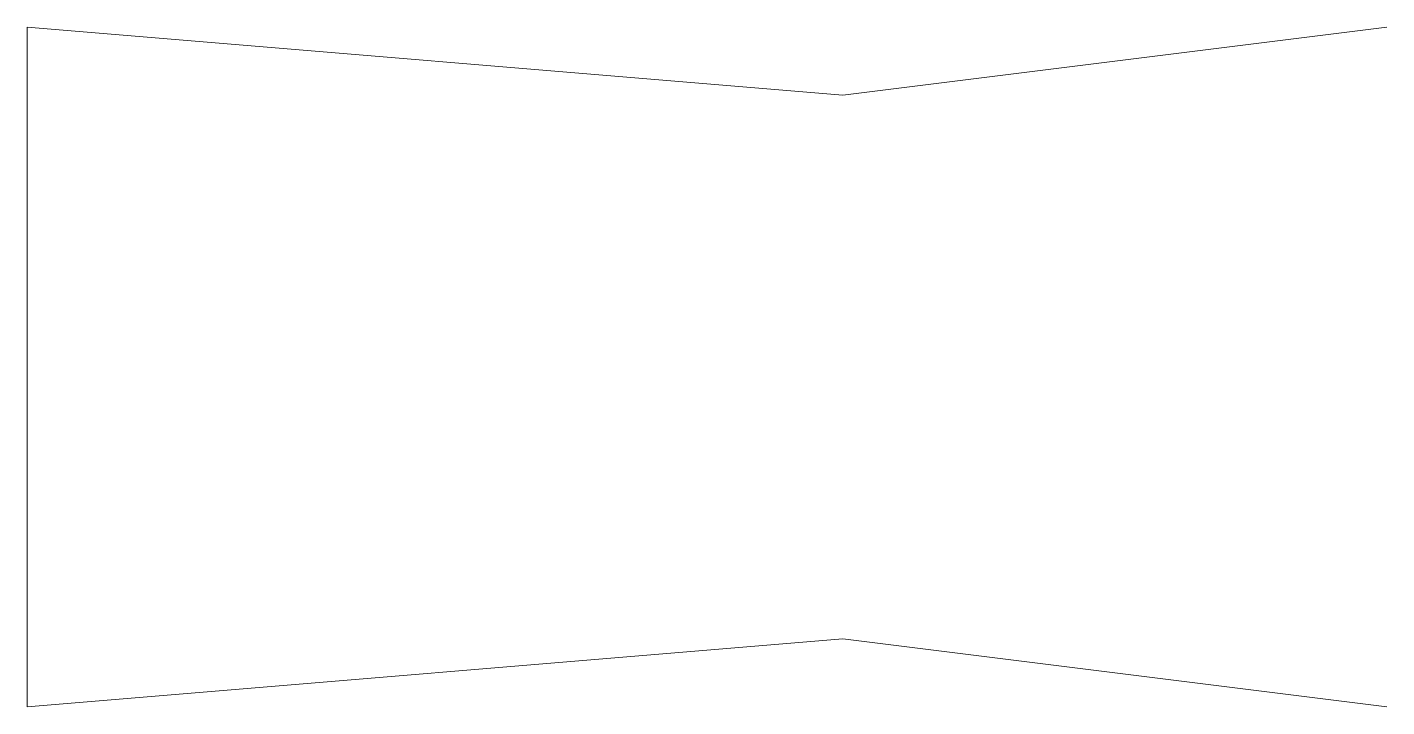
# Model space of a CAD drawing. Extents: x -6 to 4, y -2.5 to 2.5.
import ezdxf

# ---------------------------------------------------------------- set-up
doc = ezdxf.new("R2010")
doc.units = 0
doc.layers.add('frezer', color=1, linetype='Continuous', lineweight=0, true_color=0xff0000)

# ---------------------------------------------------------------- blocks, each defined once
blk = doc.blocks.new('Connector_canyonl')
at = {"layer": 'frezer'}
for p, q in [((0, 2), (-6, 2.5)), ((-6, -2.5), (-6, 2.5)), ((0, 2), (4, 2.5)), ((0, -2), (-6, -2.5)), ((0, -2), (4, -2.5))]:
    blk.add_line(p, q, dxfattribs=at)

msp = doc.modelspace()

# ---------------------------------------------------------------- block references
at = {"layer": 'frezer'}
msp.add_blockref('Connector_canyonl', (0, 0), dxfattribs=at)

doc.saveas('drawing.dxf')
